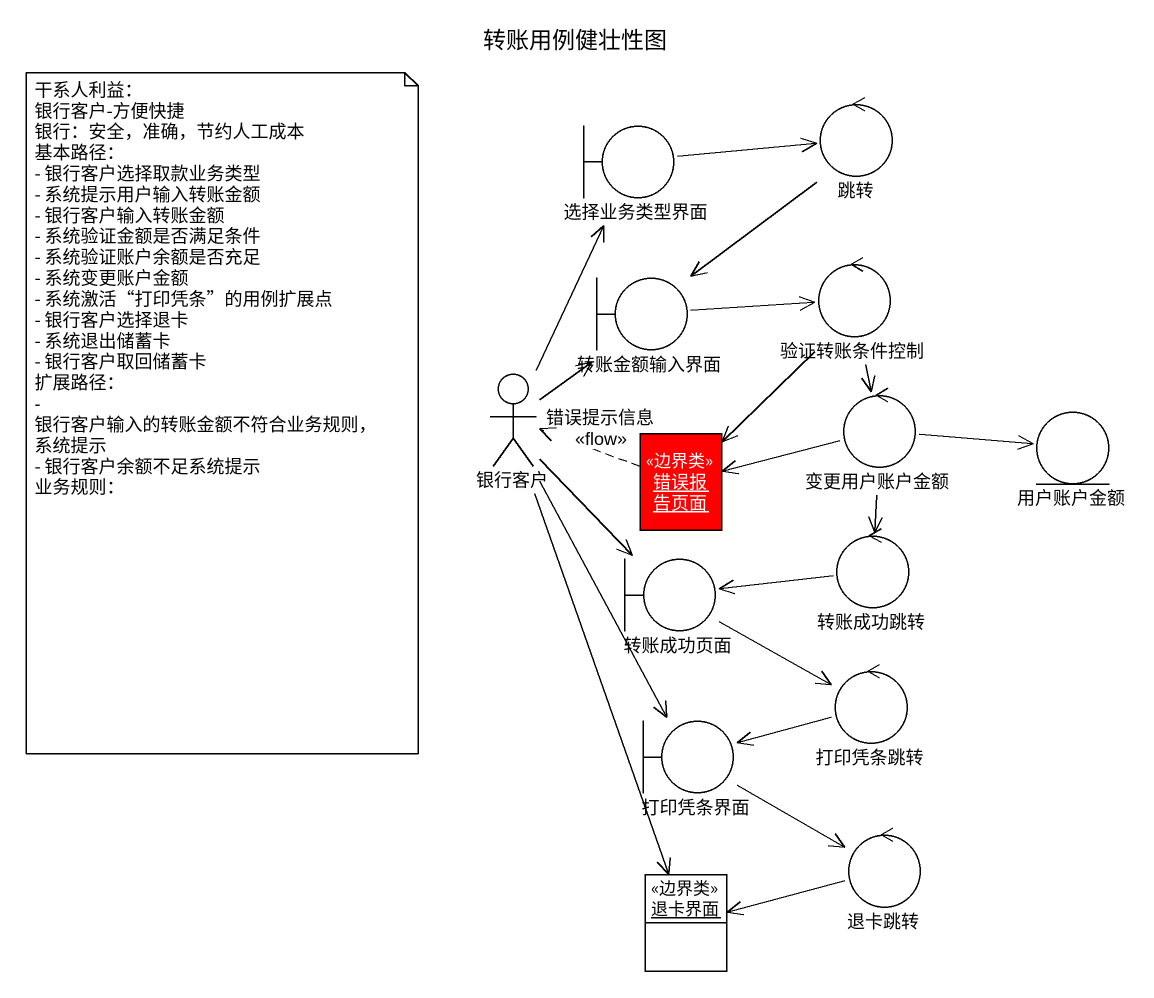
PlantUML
@startuml
title 转账用例健壮性图
allowmixing
hide circle
hide empty members
boundary 选择业务类型界面
control 跳转
boundary 转账金额输入界面
control 验证转账条件控制
actor 银行客户
object 错误报告页面 <<边界类>> #FF0000
control 变更用户账户金额
entity 用户账户金额
boundary 转账成功页面
control 转账成功跳转
control 打印凭条跳转
boundary 打印凭条界面
object 退卡界面 <<边界类>>
control 退卡跳转
选择业务类型界面 -right-> 跳转
跳转 --> 转账金额输入界面
转账金额输入界面 -right-> 验证转账条件控制
验证转账条件控制 --> 错误报告页面
验证转账条件控制 --> 变更用户账户金额
银行客户 -up-> 选择业务类型界面
银行客户 -up-> 转账金额输入界面
银行客户 --> 转账成功页面
银行客户 --> 打印凭条界面
银行客户 --> 退卡界面
错误报告页面 .left.> 银行客户 : 错误提示信息\n<<flow>>
变更用户账户金额 -left-> 错误报告页面
变更用户账户金额 -right-> 用户账户金额
变更用户账户金额 --> 转账成功跳转
转账成功页面 -right-> 打印凭条跳转
转账成功跳转 -left-> 转账成功页面
打印凭条跳转 -left-> 打印凭条界面
打印凭条界面 --> 退卡跳转
退卡跳转 -left-> 退卡界面
note as N1
  干系人利益：
  银行客户-方便快捷
  银行：安全，准确，节约人工成本
  基本路径：
  - 银行客户选择取款业务类型
  - 系统提示用户输入转账金额
  - 银行客户输入转账金额
  - 系统验证金额是否满足条件
  - 系统验证账户余额是否充足
  - 系统变更账户金额
  - 系统激活“打印凭条”的用例扩展点
  - 银行客户选择退卡
  - 系统退出储蓄卡
  - 银行客户取回储蓄卡
  扩展路径：
  - 银行客户输入的转账金额不符合业务规则，系统提示
  - 银行客户余额不足系统提示
  业务规则：
end note
@enduml
